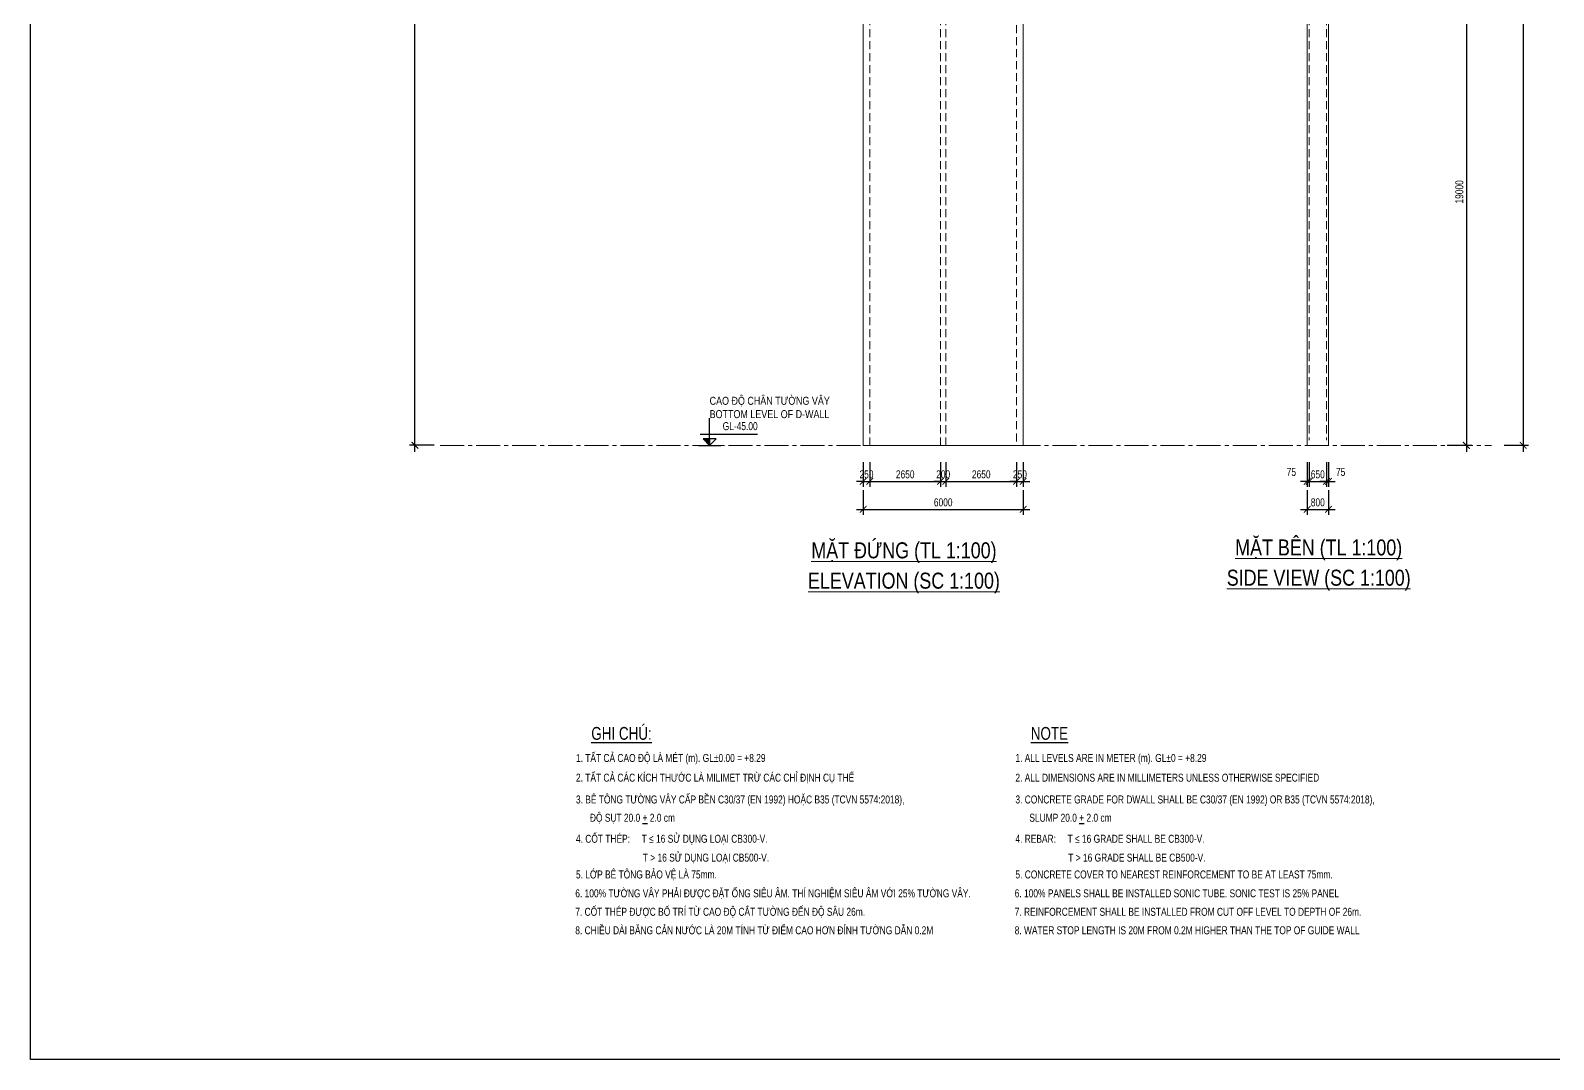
# Model space of a CAD drawing. Header units: millimetres. Extents: x 2746337 to 7547699, y -363432 to 15720.
# Drawn here: x 2951293 to 3008379, y -165266 to -126690 of the extents above; entities that cross this region are included whole.
import ezdxf
from ezdxf.enums import TextEntityAlignment as Align

# ---------------------------------------------------------------- set-up
doc = ezdxf.new("R2010")
doc.units = ezdxf.units.MM
doc.header["$LTSCALE"] = 1200
doc.header["$PDMODE"] = 3
doc.linetypes.add('CENTER2', pattern=[1.125, 0.75, -0.125, 0.125, -0.125])
doc.linetypes.add('HIDDEN', pattern=[0.375, 0.25, -0.125])
for name, color, linetype, lineweight in [('BOUND', 3, 'Continuous', 20), ('ENOTE', 2, 'Continuous', 15), ('Grid line', 160, 'CENTER2', 5), ('HIDE', 8, 'HIDDEN', 13), ('K-THUOC', 1, 'Continuous', 18), ('TEXTVN', 2, 'Continuous', 20)]:
    doc.layers.add(name, color=color, linetype=linetype, lineweight=lineweight)
for name, color, linetype in [('CDC.02.DIM', 1, 'Continuous'), ('CDC.06.TEXT', 2, 'Continuous'), ('CDC.10.HATCH', 251, 'Continuous'), ('CDC.11.NOTE', 8, 'Continuous')]:
    doc.layers.add(name, color=color, linetype=linetype)
doc.styles.add('DB_Arial', font='arial.ttf', dxfattribs={"width": 0.8})
doc.styles.add('SMTEXT', font='arial.ttf', dxfattribs={"width": 0.75})
doc.dimstyles.new('BSV1-100', dxfattribs={"dimtxt": 300, "dimasz": 250, "dimexe": 200, "dimexo": 0, "dimgap": 108, "dimtad": 1, "dimdec": 0, "dimdsep": 46, "dimtxsty": 'SMTEXT', "dimblk": 'ARCHTICK', "dimcen": 100, "dimdle": 250, "dimclrd": 256, "dimclre": 256, "dimclrt": 1, "dimadec": 0, "dimazin": 0, "dimtfac": 1, "dimtdec": 0, "dimtix": 1, "dimtmove": 2, "dimatfit": 3, "dimfxl": 720, "dimfxlon": 1, "dimtolj": 1, "dimtzin": 0, "dimarcsym": 0})

# ---------------------------------------------------------------- blocks, each defined once
blk = doc.blocks.new('_ArchTick')
at = {"color": 0, "linetype": 'ByBlock', "const_width": 0.15}
blk.add_lwpolyline([(-0.5, -0.5), (0.5, 0.5)], dxfattribs=at)
blk = doc.blocks.new('*D1440')
at = {"layer": 'Defpoints', "color": 0, "transparency": 16777216}
for p in [(2999144, -143142), (2999944, -143142), (2999944, -144642)]:
    blk.add_point(p, dxfattribs=at)
at = {"layer": 'K-THUOC', "lineweight": -2, "transparency": 16777216}
for p, q in [((2999144, -143922), (2999144, -144842)), ((2999944, -143922), (2999944, -144842)), ((2998894, -144642), (3000194, -144642))]:
    blk.add_line(p, q, dxfattribs=at)
at = {"layer": 'K-THUOC', "lineweight": -2, "transparency": 16777216, "xscale": 250, "yscale": 250, "zscale": 250, "rotation": 180}
blk.add_blockref('_ArchTick', (2999144, -144642), dxfattribs=at)
at = {"layer": 'K-THUOC', "lineweight": -2, "transparency": 16777216, "xscale": 250, "yscale": 250, "zscale": 250}
blk.add_blockref('_ArchTick', (2999944, -144642), dxfattribs=at)
at = {"layer": 'K-THUOC', "color": 1, "transparency": 16777216, "insert": (2999544, -144381), "char_height": 300, "attachment_point": 5, "style": 'SMTEXT'}
blk.add_mtext('\\A1;800', dxfattribs=at)
blk = doc.blocks.new('*D1441')
at = {"layer": 'Defpoints', "color": 0, "transparency": 16777216}
for p in [(2999144, -142842), (2999219, -142842), (2999219, -143592)]:
    blk.add_point(p, dxfattribs=at)
at = {"layer": 'K-THUOC', "lineweight": -2, "transparency": 16777216}
for p, q in [((2999144, -142872), (2999144, -143792)), ((2999219, -142872), (2999219, -143792)), ((2999144, -143592), (2998894, -143592)), ((2999144, -143592), (2999219, -143592)), ((2999219, -143592), (2999469, -143592))]:
    blk.add_line(p, q, dxfattribs=at)
at = {"layer": 'K-THUOC', "lineweight": -2, "transparency": 16777216, "xscale": 250, "yscale": 250, "zscale": 250}
blk.add_blockref('_ArchTick', (2999144, -143592), dxfattribs=at)
at = {"layer": 'K-THUOC', "lineweight": -2, "transparency": 16777216, "xscale": 250, "yscale": 250, "zscale": 250, "rotation": 180}
blk.add_blockref('_ArchTick', (2999219, -143592), dxfattribs=at)
at = {"layer": 'K-THUOC', "color": 1, "transparency": 16777216, "insert": (2998552, -143242), "char_height": 300, "attachment_point": 5, "style": 'SMTEXT'}
blk.add_mtext('\\A1;75', dxfattribs=at)
blk = doc.blocks.new('*D1442')
at = {"layer": 'Defpoints', "color": 0, "transparency": 16777216}
for p in [(2999219, -142842), (2999869, -142842), (2999869, -143592)]:
    blk.add_point(p, dxfattribs=at)
at = {"layer": 'K-THUOC', "lineweight": -2, "transparency": 16777216}
for p, q in [((2999219, -142872), (2999219, -143792)), ((2999869, -142872), (2999869, -143792)), ((2999219, -143592), (2998969, -143592)), ((2999219, -143592), (2999869, -143592)), ((2999869, -143592), (3000119, -143592))]:
    blk.add_line(p, q, dxfattribs=at)
at = {"layer": 'K-THUOC', "lineweight": -2, "transparency": 16777216, "xscale": 250, "yscale": 250, "zscale": 250}
blk.add_blockref('_ArchTick', (2999219, -143592), dxfattribs=at)
at = {"layer": 'K-THUOC', "lineweight": -2, "transparency": 16777216, "xscale": 250, "yscale": 250, "zscale": 250, "rotation": 180}
blk.add_blockref('_ArchTick', (2999869, -143592), dxfattribs=at)
at = {"layer": 'K-THUOC', "color": 1, "transparency": 16777216, "insert": (2999544, -143331), "char_height": 300, "attachment_point": 5, "style": 'SMTEXT'}
blk.add_mtext('\\A1;650', dxfattribs=at)
blk = doc.blocks.new('*D1443')
at = {"layer": 'Defpoints', "color": 0, "transparency": 16777216}
for p in [(2999869, -142842), (2999944, -142842), (2999944, -143592)]:
    blk.add_point(p, dxfattribs=at)
at = {"layer": 'K-THUOC', "lineweight": -2, "transparency": 16777216}
for p, q in [((2999869, -142872), (2999869, -143792)), ((2999944, -142872), (2999944, -143792)), ((2999869, -143592), (2999619, -143592)), ((2999869, -143592), (2999944, -143592)), ((2999944, -143592), (3000194, -143592))]:
    blk.add_line(p, q, dxfattribs=at)
at = {"layer": 'K-THUOC', "lineweight": -2, "transparency": 16777216, "xscale": 250, "yscale": 250, "zscale": 250}
blk.add_blockref('_ArchTick', (2999869, -143592), dxfattribs=at)
at = {"layer": 'K-THUOC', "lineweight": -2, "transparency": 16777216, "xscale": 250, "yscale": 250, "zscale": 250, "rotation": 180}
blk.add_blockref('_ArchTick', (2999944, -143592), dxfattribs=at)
at = {"layer": 'K-THUOC', "color": 1, "transparency": 16777216, "insert": (3000399, -143242), "char_height": 300, "attachment_point": 5, "style": 'SMTEXT'}
blk.add_mtext('\\A1;75', dxfattribs=at)
blk = doc.blocks.new('*D1444')
at = {"layer": 'Defpoints', "color": 0, "transparency": 16777216}
for p in [(2965705, -97242), (2967228, -97242), (2967507, -142242)]:
    blk.add_point(p, dxfattribs=at)
at = {"layer": 'K-THUOC', "lineweight": -2, "transparency": 16777216}
for p, q in [((2965705, -142492), (2965705, -96992)), ((2966425, -97242), (2965505, -97242)), ((2966425, -142242), (2965505, -142242))]:
    blk.add_line(p, q, dxfattribs=at)
at = {"layer": 'K-THUOC', "lineweight": -2, "transparency": 16777216, "xscale": 250, "yscale": 250, "zscale": 250}
for p, rotation in [((2965705, -97242), 90), ((2965705, -142242), 270)]:
    blk.add_blockref('_ArchTick', p, dxfattribs=dict(at, rotation=rotation))
at = {"layer": 'K-THUOC', "color": 1, "transparency": 16777216, "insert": (2965444, -119742), "char_height": 300, "attachment_point": 5, "rotation": 90, "style": 'SMTEXT'}
blk.add_mtext('\\A1;45000', dxfattribs=at)
blk = doc.blocks.new('tag_cd')
at = {"layer": 'CDC.10.HATCH'}
blk.add_hatch(color=256, dxfattribs=at).paths.add_polyline_path([(180, 240), (420, 0), (420, 240)])
at = {"layer": 'CDC.02.DIM'}
for points in [[(420, 240), (420, 0), (660, 240), (180, 240), (420, 0), (420, 1020)], [(0, 0), (840, 0)], [(60, 420), (2220, 420)]]:
    blk.add_lwpolyline(points, dxfattribs=at)
at = {"layer": 'CDC.06.TEXT', "ltscale": 0.5, "style": 'SMTEXT', "width": 0.75}
blk.add_attdef('CD', text='', height=300, dxfattribs=at).set_placement((2220, 570), align=Align.RIGHT)
blk = doc.blocks.new('*D1483')
at = {"layer": 'Defpoints', "color": 0, "transparency": 16777216}
for p in [(2994397, -123242), (2995969, -142242), (3005111, -142242)]:
    blk.add_point(p, dxfattribs=at)
at = {"layer": 'K-THUOC', "lineweight": -2, "transparency": 16777216}
for p, q in [((3004391, -123242), (3005311, -123242)), ((3005111, -122992), (3005111, -142492)), ((3004391, -142242), (3005311, -142242))]:
    blk.add_line(p, q, dxfattribs=at)
at = {"layer": 'K-THUOC', "lineweight": -2, "transparency": 16777216, "xscale": 250, "yscale": 250, "zscale": 250}
for p, rotation in [((3005111, -123242), 90), ((3005111, -142242), 270)]:
    blk.add_blockref('_ArchTick', p, dxfattribs=dict(at, rotation=rotation))
at = {"layer": 'K-THUOC', "color": 1, "transparency": 16777216, "insert": (3004850, -132742), "char_height": 300, "attachment_point": 5, "rotation": 90, "style": 'SMTEXT'}
blk.add_mtext('\\A1;19000', dxfattribs=at)
blk = doc.blocks.new('*D1485')
at = {"layer": 'Defpoints', "color": 0, "transparency": 16777216}
for p in [(2999144, -97242), (2999144, -142242), (3007244, -142242)]:
    blk.add_point(p, dxfattribs=at)
at = {"layer": 'K-THUOC', "lineweight": -2, "transparency": 16777216}
for p, q in [((3007244, -96992), (3007244, -142492)), ((3006524, -97242), (3007444, -97242)), ((3006524, -142242), (3007444, -142242))]:
    blk.add_line(p, q, dxfattribs=at)
at = {"layer": 'K-THUOC', "lineweight": -2, "transparency": 16777216, "xscale": 250, "yscale": 250, "zscale": 250}
for p, rotation in [((3007244, -97242), 90), ((3007244, -142242), 270)]:
    blk.add_blockref('_ArchTick', p, dxfattribs=dict(at, rotation=rotation))
at = {"layer": 'K-THUOC', "color": 1, "transparency": 16777216, "insert": (3006983, -119742), "char_height": 300, "attachment_point": 5, "rotation": 90, "style": 'SMTEXT'}
blk.add_mtext('\\A1;45000', dxfattribs=at)
blk = doc.blocks.new('A$C7e6bd379')
at = {"layer": 'CDC.06.TEXT', "linetype": 'Continuous', "style": 'SMTEXT', "width": 0.75}
for s, p in [('%%UGHI CHÚ:', (0, 480)), ('%%UNOTE', (16471, 480))]:
    blk.add_text(s, height=480, dxfattribs=at).set_placement(p, align=Align.TOP_LEFT)
at = {"layer": 'CDC.06.TEXT', "style": 'SMTEXT', "width": 0.75}
for s, p in [('1. TẤT CẢ CAO ĐỘ LÀ MÉT (m). GL%%P0.00 = +8.29 ', (-576, -831)), ('1. ALL LEVELS ARE IN METER (m). GL%%P0 = +8.29 ', (15895, -831)), ('2. TẤT CẢ CÁC KÍCH THƯỚC LÀ MILIMET TRỪ CÁC CHỈ ĐỊNH CỤ THỂ', (-576, -1570)), ('2. ALL DIMENSIONS ARE IN MILLIMETERS UNLESS OTHERWISE SPECIFIED', (15895, -1570)), ('3. BÊ TÔNG TƯỜNG VÂY CẤP BỀN C30/37 (EN 1992) HOẶC B35 (TCVN 5574:2018),', (-576, -2387)), ('3. CONCRETE GRADE FOR DWALL SHALL BE C30/37 (EN 1992) OR B35 (TCVN 5574:2018),', (15895, -2387)), ('ĐỘ SỤT 20.0 %%U+%%U 2.0 cm', (-53, -3072)), ('SLUMP 20.0 %%U+%%U 2.0 cm', (16418, -3072)), ('4. CỐT THÉP:     T ≤ 16 SỬ DỤNG LOẠI CB300-V.', (-576, -3860)), ('4. REBAR:     T ≤ 16 GRADE SHALL BE CB300-V.', (15895, -3860)), ('                             T > 16 SỬ DỤNG LOẠI CB500-V.', (-601, -4567)), ('                       T > 16 GRADE SHALL BE CB500-V.', (15869, -4567)), ('5. LỚP BÊ TÔNG BẢO VỆ LÀ 75mm.', (-576, -5198)), ('5. CONCRETE COVER TO NEAREST REINFORCEMENT TO BE AT LEAST 75mm.', (15895, -5198)), ('6. 100%%% TƯỜNG VÂY PHẢI ĐƯỢC ĐẶT ỐNG SIÊU ÂM. THÍ NGHIỆM SIÊU ÂM VỚI 25%%% TƯỜNG VÂY.', (-601, -5905)), ('6. 100%%% PANELS SHALL BE INSTALLED SONIC TUBE. SONIC TEST IS 25%%% PANEL ', (15869, -5905)), ('7. CỐT THÉP ĐƯỢC BỐ TRÍ TỪ CAO ĐỘ CẮT TƯỜNG ĐẾN ĐỘ SÂU 26m. ', (-601, -6598)), ('7. REINFORCEMENT SHALL BE INSTALLED FROM CUT OFF LEVEL TO DEPTH OF 26m. ', (15869, -6598)), ('8. CHIỀU DÀI BĂNG CẢN NƯỚC LÀ 20M TÍNH TỪ ĐIỂM CAO HƠN ĐỈNH TƯỜNG DẪN 0.2M', (-601, -7291)), ('8. WATER STOP LENGTH IS 20M FROM 0.2M HIGHER THAN THE TOP OF GUIDE WALL', (15869, -7291))]:
    blk.add_text(s, height=300, dxfattribs=at).set_placement(p)
blk = doc.blocks.new('*D1490')
at = {"layer": 'Defpoints', "color": 0, "transparency": 16777216}
for p in [(2982504, -142242), (2988504, -142242), (2988504, -144642)]:
    blk.add_point(p, dxfattribs=at)
at = {"layer": 'K-THUOC', "lineweight": -2, "transparency": 16777216}
for p, q in [((2982504, -143922), (2982504, -144842)), ((2988504, -143922), (2988504, -144842)), ((2982254, -144642), (2988754, -144642))]:
    blk.add_line(p, q, dxfattribs=at)
at = {"layer": 'K-THUOC', "lineweight": -2, "transparency": 16777216, "xscale": 250, "yscale": 250, "zscale": 250, "rotation": 180}
blk.add_blockref('_ArchTick', (2982504, -144642), dxfattribs=at)
at = {"layer": 'K-THUOC', "lineweight": -2, "transparency": 16777216, "xscale": 250, "yscale": 250, "zscale": 250}
blk.add_blockref('_ArchTick', (2988504, -144642), dxfattribs=at)
at = {"layer": 'K-THUOC', "color": 1, "transparency": 16777216, "insert": (2985504, -144381), "char_height": 300, "attachment_point": 5, "style": 'SMTEXT'}
blk.add_mtext('\\A1;6000', dxfattribs=at)
blk = doc.blocks.new('*D1491')
at = {"layer": 'Defpoints', "color": 0, "transparency": 16777216}
for p in [(2982504, -142842), (2982754, -142842), (2982754, -143592)]:
    blk.add_point(p, dxfattribs=at)
at = {"layer": 'K-THUOC', "lineweight": -2, "transparency": 16777216}
for p, q in [((2982504, -142872), (2982504, -143792)), ((2982754, -142872), (2982754, -143792)), ((2982504, -143592), (2982254, -143592)), ((2982504, -143592), (2982754, -143592)), ((2982754, -143592), (2983004, -143592))]:
    blk.add_line(p, q, dxfattribs=at)
at = {"layer": 'K-THUOC', "lineweight": -2, "transparency": 16777216, "xscale": 250, "yscale": 250, "zscale": 250}
blk.add_blockref('_ArchTick', (2982504, -143592), dxfattribs=at)
at = {"layer": 'K-THUOC', "lineweight": -2, "transparency": 16777216, "xscale": 250, "yscale": 250, "zscale": 250, "rotation": 180}
blk.add_blockref('_ArchTick', (2982754, -143592), dxfattribs=at)
at = {"layer": 'K-THUOC', "color": 1, "transparency": 16777216, "insert": (2982629, -143331), "char_height": 300, "attachment_point": 5, "style": 'SMTEXT'}
blk.add_mtext('\\A1;250', dxfattribs=at)
blk = doc.blocks.new('*D1492')
at = {"layer": 'Defpoints', "color": 0, "transparency": 16777216}
for p in [(2982754, -142842), (2985404, -143079), (2985404, -143592)]:
    blk.add_point(p, dxfattribs=at)
at = {"layer": 'K-THUOC', "lineweight": -2, "transparency": 16777216}
for p, q in [((2982754, -142872), (2982754, -143792)), ((2985404, -143079), (2985404, -143792)), ((2982504, -143592), (2985654, -143592))]:
    blk.add_line(p, q, dxfattribs=at)
at = {"layer": 'K-THUOC', "lineweight": -2, "transparency": 16777216, "xscale": 250, "yscale": 250, "zscale": 250, "rotation": 180}
blk.add_blockref('_ArchTick', (2982754, -143592), dxfattribs=at)
at = {"layer": 'K-THUOC', "lineweight": -2, "transparency": 16777216, "xscale": 250, "yscale": 250, "zscale": 250}
blk.add_blockref('_ArchTick', (2985404, -143592), dxfattribs=at)
at = {"layer": 'K-THUOC', "color": 1, "transparency": 16777216, "insert": (2984079, -143331), "char_height": 300, "attachment_point": 5, "style": 'SMTEXT'}
blk.add_mtext('\\A1;2650', dxfattribs=at)
blk = doc.blocks.new('*D1493')
at = {"layer": 'Defpoints', "color": 0, "transparency": 16777216}
for p in [(2985404, -142842), (2985604, -142842), (2985604, -143592)]:
    blk.add_point(p, dxfattribs=at)
at = {"layer": 'K-THUOC', "lineweight": -2, "transparency": 16777216}
for p, q in [((2985404, -142872), (2985404, -143792)), ((2985604, -142872), (2985604, -143792)), ((2985404, -143592), (2985154, -143592)), ((2985404, -143592), (2985604, -143592)), ((2985604, -143592), (2985854, -143592))]:
    blk.add_line(p, q, dxfattribs=at)
at = {"layer": 'K-THUOC', "lineweight": -2, "transparency": 16777216, "xscale": 250, "yscale": 250, "zscale": 250}
blk.add_blockref('_ArchTick', (2985404, -143592), dxfattribs=at)
at = {"layer": 'K-THUOC', "lineweight": -2, "transparency": 16777216, "xscale": 250, "yscale": 250, "zscale": 250, "rotation": 180}
blk.add_blockref('_ArchTick', (2985604, -143592), dxfattribs=at)
at = {"layer": 'K-THUOC', "color": 1, "transparency": 16777216, "insert": (2985504, -143331), "char_height": 300, "attachment_point": 5, "style": 'SMTEXT'}
blk.add_mtext('\\A1;200', dxfattribs=at)
blk = doc.blocks.new('*D1494')
at = {"layer": 'Defpoints', "color": 0, "transparency": 16777216}
for p in [(2985604, -142842), (2988254, -142842), (2988254, -143592)]:
    blk.add_point(p, dxfattribs=at)
at = {"layer": 'K-THUOC', "lineweight": -2, "transparency": 16777216}
for p, q in [((2985604, -142872), (2985604, -143792)), ((2988254, -142872), (2988254, -143792)), ((2985354, -143592), (2988504, -143592))]:
    blk.add_line(p, q, dxfattribs=at)
at = {"layer": 'K-THUOC', "lineweight": -2, "transparency": 16777216, "xscale": 250, "yscale": 250, "zscale": 250, "rotation": 180}
blk.add_blockref('_ArchTick', (2985604, -143592), dxfattribs=at)
at = {"layer": 'K-THUOC', "lineweight": -2, "transparency": 16777216, "xscale": 250, "yscale": 250, "zscale": 250}
blk.add_blockref('_ArchTick', (2988254, -143592), dxfattribs=at)
at = {"layer": 'K-THUOC', "color": 1, "transparency": 16777216, "insert": (2986929, -143331), "char_height": 300, "attachment_point": 5, "style": 'SMTEXT'}
blk.add_mtext('\\A1;2650', dxfattribs=at)
blk = doc.blocks.new('*D1495')
at = {"layer": 'Defpoints', "color": 0, "transparency": 16777216}
for p in [(2988254, -142842), (2988504, -142842), (2988504, -143592)]:
    blk.add_point(p, dxfattribs=at)
at = {"layer": 'K-THUOC', "lineweight": -2, "transparency": 16777216}
for p, q in [((2988254, -142872), (2988254, -143792)), ((2988504, -142872), (2988504, -143792)), ((2988254, -143592), (2988004, -143592)), ((2988254, -143592), (2988504, -143592)), ((2988504, -143592), (2988754, -143592))]:
    blk.add_line(p, q, dxfattribs=at)
at = {"layer": 'K-THUOC', "lineweight": -2, "transparency": 16777216, "xscale": 250, "yscale": 250, "zscale": 250}
blk.add_blockref('_ArchTick', (2988254, -143592), dxfattribs=at)
at = {"layer": 'K-THUOC', "lineweight": -2, "transparency": 16777216, "xscale": 250, "yscale": 250, "zscale": 250, "rotation": 180}
blk.add_blockref('_ArchTick', (2988504, -143592), dxfattribs=at)
at = {"layer": 'K-THUOC', "color": 1, "transparency": 16777216, "insert": (2988379, -143331), "char_height": 300, "attachment_point": 5, "style": 'SMTEXT'}
blk.add_mtext('\\A1;250', dxfattribs=at)

msp = doc.modelspace()

# ---------------------------------------------------------------- linework, layer by layer
msp.add_lwpolyline([(2951292.7, -88114), (3044810, -88114), (3044810, -165266.4), (2951292.7, -165266.4)], close=True)
at = {"layer": 'BOUND'}
for points in [[(2982504, -142242.4), (2988504, -142242.4), (2988504, -98742.4), (2982504, -98742.4)], [(2999143.6, -142242.4), (2999943.6, -142242.4), (2999943.6, -98442.4), (2999143.6, -98442.4)]]:
    msp.add_lwpolyline(points, close=True, dxfattribs=at)
at = {"layer": 'BOUND', "lineweight": 20}
msp.add_lwpolyline([(2999943.6, -101592.4), (2999943.6, -98442.4), (2999143.6, -98442.4), (2999143.6, -142242.4), (2999943.6, -142242.4), (2999943.6, -116792.4)], dxfattribs=at)
at = {"layer": 'Grid line'}
msp.add_line((2966652.9, -142242.4), (3006056.7, -142242.4), dxfattribs=at)
at = {"layer": 'HIDE'}
for p, q in [((2999218.6, -97392.4), (2999218.6, -142042.4)), ((2999868.6, -97392.4), (2999868.6, -142042.4)), ((2982754, -142242.4), (2982754, -97692.4)), ((2985404, -142242.4), (2985404, -97692.4)), ((2985604, -142242.4), (2985604, -97692.4)), ((2988254, -97692.4), (2988254, -142242.4))]:
    msp.add_line(p, q, dxfattribs=at)

# ---------------------------------------------------------------- block references
at = {"layer": 'CDC.11.NOTE'}
msp.add_blockref('A$C7e6bd379', (2972314.7, -153280.3), dxfattribs=at)
at = {"layer": 'ENOTE'}
msp.add_blockref('tag_cd', (2976328.7, -142242.4), dxfattribs=at).add_auto_attribs({'CD': 'GL-45.00'})

# ---------------------------------------------------------------- texts
at = {"layer": 'TEXTVN', "style": 'DB_Arial', "width": 0.8}
for s, p in [('CAO ĐỘ CHÂN TƯỜNG VÂY', (2976748.7, -140722.4)), ('BOTTOM LEVEL OF D-WALL', (2976748.7, -141222.4))]:
    msp.add_text(s, height=300, dxfattribs=at).set_placement(p)
for s, p in [('%%UMẶT ĐỨNG (TL 1:100)', (2984032.1, -146189.8)), ('%%UMẶT BÊN (TL 1:100)', (2999577.6, -146078.6)), ('%%UELEVATION (SC 1:100)', (2984032.1, -147389.8)), ('%%USIDE VIEW (SC 1:100)', (2999577.6, -147278.6))]:
    msp.add_text(s, height=600, dxfattribs=at).set_placement(p, align=Align.MIDDLE)

# ---------------------------------------------------------------- dimensions: what is measured, and where the dimension line sits
at = {"layer": 'K-THUOC'}
for base, p1, p2, picture, middle in [((2965705.3, -97242.4), (2967506.5, -142242.4), (2967227.7, -97242.4), '*D1444', (2965444.1, -119742.4)), ((3007244.2, -142242.4), (2999143.6, -97242.4), (2999143.6, -142242.4), '*D1485', (3006983.1, -119742.4)), ((3005111.5, -142242.4), (2994396.9, -123242.4), (2995968.6, -142242.4), '*D1483', (3004850.3, -132742.4))]:
    dim = msp.add_linear_dim(base=base, p1=p1, p2=p2, angle=90, dimstyle='BSV1-100', dxfattribs=at)
    dim.commit()
    dim.dimension.update_dxf_attribs({"geometry": picture, "text_midpoint": middle})
for base, p1, p2, picture, middle in [((2988504, -144642.4), (2982504, -142242.4), (2988504, -142242.4), '*D1490', (2985504, -144381.2)), ((2982754, -143592.4), (2982504, -142842.4), (2982754, -142842.4), '*D1491', (2982629, -143331.2)), ((2985404, -143592.4), (2982754, -142842.4), (2985404, -143079.1), '*D1492', (2984079, -143331.2)), ((2985604, -143592.4), (2985404, -142842.4), (2985604, -142842.4), '*D1493', (2985504, -143331.2)), ((2988254, -143592.4), (2985604, -142842.4), (2988254, -142842.4), '*D1494', (2986929, -143331.2)), ((2988504, -143592.4), (2988254, -142842.4), (2988504, -142842.4), '*D1495', (2988379, -143331.2)), ((2999943.6, -144642.4), (2999143.6, -143142.4), (2999943.6, -143142.4), '*D1440', (2999543.6, -144381.2)), ((2999868.6, -143592.4), (2999218.6, -142842.4), (2999868.6, -142842.4), '*D1442', (2999543.6, -143331.2))]:
    dim = msp.add_linear_dim(base=base, p1=p1, p2=p2, dimstyle='BSV1-100', dxfattribs=at)
    dim.commit()
    dim.dimension.update_dxf_attribs({"geometry": picture, "text_midpoint": middle})
for base, p1, p2, picture, middle in [((2999218.6, -143592.4), (2999143.6, -142842.4), (2999218.6, -142842.4), '*D1441', (2998552.3, -143242.4)), ((2999943.6, -143592.4), (2999868.6, -142842.4), (2999943.6, -142842.4), '*D1443', (3000398.9, -143242.4))]:
    dim = msp.add_linear_dim(base=base, p1=p1, p2=p2, dimstyle='BSV1-100', dxfattribs=at)
    dim.commit()
    dim.dimension.update_dxf_attribs({"geometry": picture, "text_midpoint": middle, "dimtype": 160})

doc.saveas('drawing.dxf')
